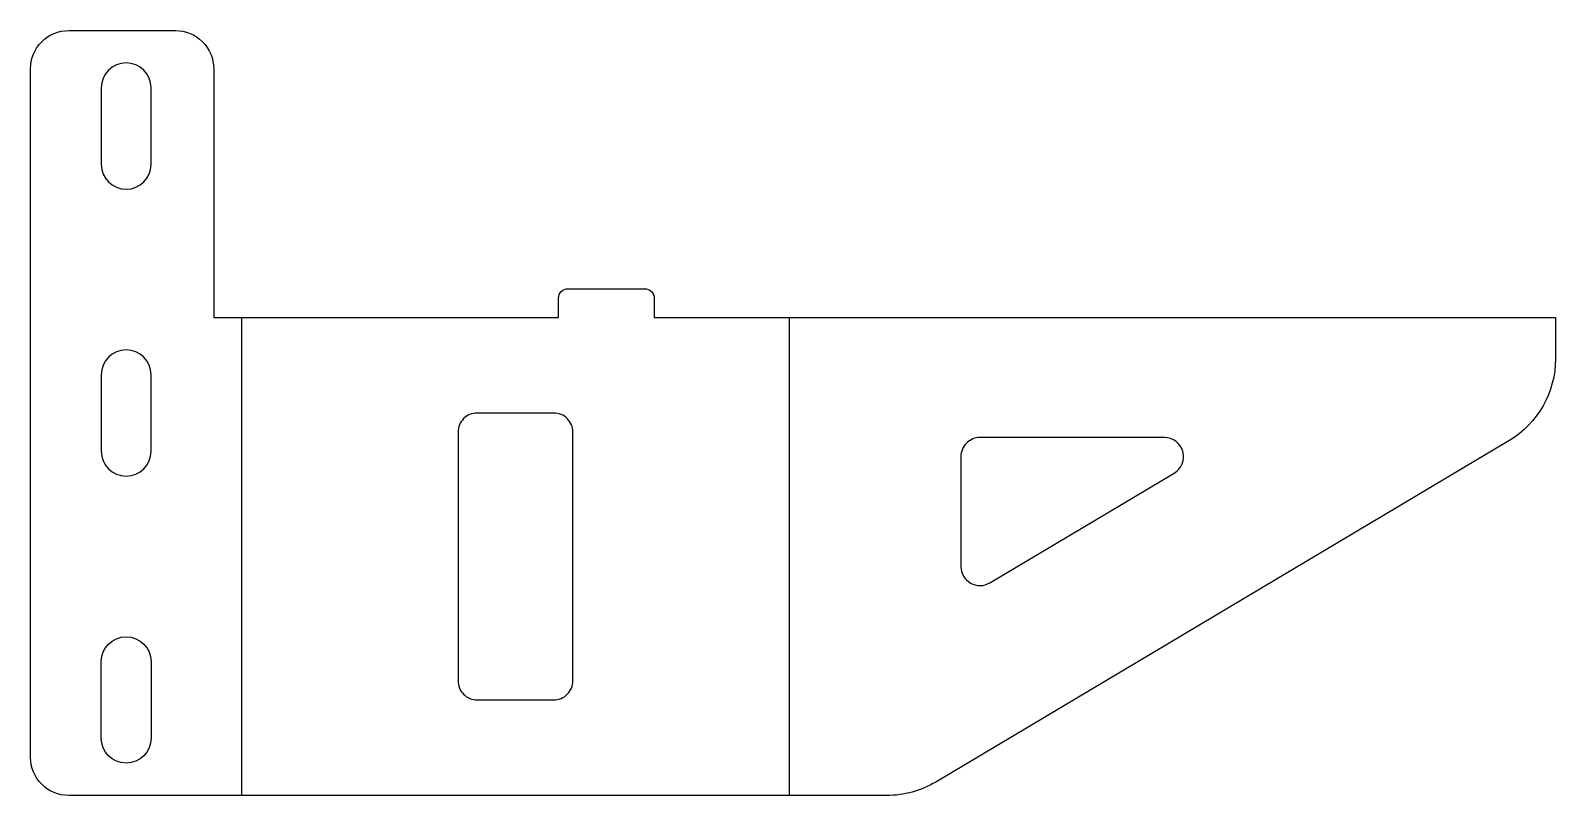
# Model space of a CAD drawing. Extents: x -79 to 80, y -25 to 55.
import ezdxf

# ---------------------------------------------------------------- set-up
doc = ezdxf.new("R2010")
doc.units = 0

msp = doc.modelspace()

# ---------------------------------------------------------------- linework, layer by layer
at = {"layer": '1'}
for points in [[(80, 25), (80, 20.68, -0.26428), (75.12, 12.09), (15.23, -23.59, -0.13514), (10.11, -25), (-75.37, -25, -0.414214), (-79.37, -21), (-79.37, 51, -0.414214), (-75.37, 55), (-64.23, 55, -0.414214), (-60.23, 51), (-60.23, 25), (-24.19, 25), (-24.19, 27, -0.414214), (-23.19, 28), (-15.19, 28, -0.414214), (-14.19, 27), (-14.19, 25)], [(-66.77, 49, 1), (-71.97, 49), (-71.97, 41, 1), (-66.77, 41)], [(-66.77, 19, 1), (-71.97, 19), (-71.97, 11, 1), (-66.77, 11)], [(-22.69, 13, 0.414214), (-24.69, 15), (-32.69, 15, 0.414214), (-34.69, 13), (-34.69, -13, 0.414214), (-32.69, -15), (-24.69, -15, 0.414214), (-22.69, -13)], [(40.15, 8.72, 0.761898), (39.13, 12.44), (19.86, 12.44, 0.414214), (17.86, 10.44), (17.86, -1.04, 0.581928), (20.88, -2.76)], [(-66.77, -11), (-66.77, -19, -1), (-71.97, -19), (-71.97, -11, -1)]]:
    msp.add_lwpolyline(points, format="xyb", close=True, dxfattribs=at)
at = {"layer": '2'}
for p, q in [((-57.28, -25), (-57.28, 25)), ((-0.09, 25), (-0.09, -25))]:
    msp.add_line(p, q, dxfattribs=at)

doc.saveas('drawing.dxf')
